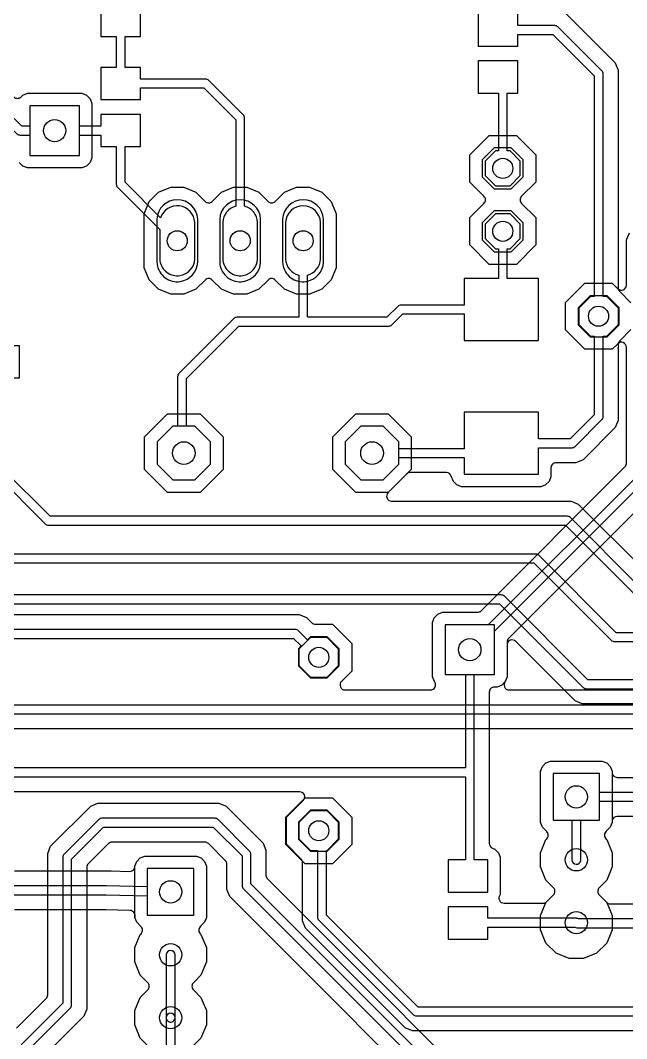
# Model space of a CAD drawing. Header units: millimetres. Extents: x 1 to 152, y 50 to 212.
# Drawn here: x 40.15 to 64.63, y 134.79 to 175.9 of the extents above; entities that cross this region are included whole.
import ezdxf

# ---------------------------------------------------------------- set-up
doc = ezdxf.new("R2010")
doc.units = ezdxf.units.MM

msp = doc.modelspace()

# ---------------------------------------------------------------- linework, layer by layer
at = {"layer": '16_copper'}
for points in [[(43.396, 176.548), (43.396, 175.248), (44.018, 175.248), (44.018, 174.002), (43.396, 174.002), (43.396, 172.703), (44.996, 172.703), (44.996, 173.175), (47.554, 173.175), (48.844, 171.884), (48.844, 168.396, 0.327921), (48.316, 167.746), (48.316, 166.264), (48.322, 166.195), (48.336, 166.127), (48.356, 166.06), (48.383, 165.996), (48.415, 165.935), (48.454, 165.877), (48.498, 165.824), (48.547, 165.775), (48.601, 165.731), (48.658, 165.692), (48.72, 165.659), (48.784, 165.633), (48.85, 165.613), (48.918, 165.599), (48.987, 165.592), (49.057, 165.592), (49.126, 165.599, 0.357806), (49.728, 166.264), (49.728, 167.746, 0.327921), (49.2, 168.396), (49.2, 171.958, 0.198912), (49.148, 172.084), (47.753, 173.478, 0.198912), (47.628, 173.53), (44.996, 173.53), (44.996, 174.002), (44.374, 174.002), (44.374, 175.248), (44.996, 175.248), (44.996, 176.548)], [(58.636, 176.162), (58.636, 174.862), (60.236, 174.862), (60.236, 175.334), (61.651, 175.334), (63.322, 173.662), (63.322, 164.757), (63.162, 164.757), (62.693, 164.288), (62.693, 163.626), (63.162, 163.157), (63.322, 163.157), (63.322, 159.98), (62.348, 159.006), (61.063, 159.006), (61.063, 160.078), (58.063, 160.078), (58.063, 158.61), (55.425, 158.61), (55.425, 158.88), (54.793, 159.512), (53.899, 159.512), (53.267, 158.88), (53.267, 157.985), (53.899, 157.353), (54.793, 157.353), (55.425, 157.985), (55.425, 158.255), (58.063, 158.255), (58.063, 157.578), (61.063, 157.578), (61.063, 158.65), (62.422, 158.65, 0.198912), (62.547, 158.702), (63.626, 159.781, 0.198912), (63.678, 159.906), (63.678, 163.157), (63.824, 163.157), (64.293, 163.626), (64.293, 164.288), (63.824, 164.757), (63.678, 164.757), (63.678, 173.736, 0.198912), (63.626, 173.862), (61.85, 175.637, 0.198912), (61.725, 175.689), (60.236, 175.689), (60.236, 176.162)], [(62.171, 176.179), (63.917, 174.432), (63.917, 174.432), (64.168, 174.182), (64.287, 173.893), (64.287, 165.097, 0.198912), (64.347, 164.953), (64.801, 164.499)], [(102.667, 133.678), (102.667, 143.51, 0.198912), (102.615, 143.636), (95.122, 151.129, 0.198912), (94.996, 151.181), (64.209, 151.181), (61.086, 154.304, 0.198912), (60.96, 154.356), (35.039, 154.356), (35.039, 164.478), (35.662, 164.478), (35.662, 165.778), (34.062, 165.778), (34.062, 164.478), (34.684, 164.478), (34.684, 154.356), (29.464, 154.356, 0.198912), (29.338, 154.304), (24.31, 149.276), (12.954, 149.276, 0.198912), (12.828, 149.224), (6.224, 142.62, 0.198912), (6.172, 142.494), (6.172, 87.757, 0.198912)], [(64.801, 163.415), (64.347, 162.961, 0.198912), (64.287, 162.817), (64.287, 159.75), (64.168, 159.46), (62.868, 158.16), (62.578, 158.041), (61.774, 158.041, 0.414214), (61.571, 157.837), (61.571, 157.477), (61.494, 157.29), (61.351, 157.147), (61.164, 157.07), (57.962, 157.07), (57.775, 157.147), (57.632, 157.29), (57.546, 157.498, 0.334588), (57.352, 157.645), (55.888, 157.645, 0.198912), (55.744, 157.586), (54.995, 156.836, 0.668179), (55.139, 156.489), (62.387, 156.489), (62.676, 156.37), (65.291, 153.755, 0.198912)], [(96.012, 153.086), (65.098, 153.086), (62.356, 155.828, 0.198912), (62.23, 155.88), (41.349, 155.88), (39.484, 157.744), (39.484, 161.468), (40.107, 161.468), (40.107, 162.768), (38.507, 162.768), (38.507, 161.468), (39.129, 161.468), (39.129, 157.671, 0.198912), (39.181, 157.545), (41.149, 155.576, 0.198912), (41.275, 155.524), (62.156, 155.524), (64.898, 152.782, 0.198912), (65.024, 152.73), (95.938, 152.73)], [(6.528, 87.831), (6.528, 142.42), (13.028, 148.92), (24.384, 148.92, 0.198912), (24.51, 148.972), (29.538, 154), (60.886, 154), (64.009, 150.877, 0.198912), (64.135, 150.825), (94.922, 150.825), (102.311, 143.436), (102.311, 133.604, 0.198912)], [(100, 131.519), (100, 143.002, 0.198912), (99.948, 143.128), (93.852, 149.224, 0.198912), (93.726, 149.276), (63.066, 149.276), (59.689, 152.653, 0.198912), (59.563, 152.705), (33.63, 152.705, 0.198912), (33.504, 152.653), (31.025, 150.174), (29.277, 150.174), (29.277, 148.174), (31.277, 148.174), (31.277, 149.923), (33.703, 152.349), (59.489, 152.349), (62.866, 148.972, 0.198912), (62.992, 148.92), (93.652, 148.92), (99.644, 142.928), (99.644, 131.445, 0.198912)], [(84.628, 148.311), (62.835, 148.311), (62.546, 148.43), (62.296, 148.681), (62.296, 148.681), (60.148, 150.829, 0.668179), (59.801, 150.685), (59.801, 149.394), (59.724, 149.207), (59.581, 149.064), (59.394, 148.987), (59.284, 148.987, 0.414214), (59.08, 148.784), (59.08, 142.67, 0.30335), (59.206, 142.483), (59.305, 142.442), (59.447, 142.299), (59.525, 142.112), (59.525, 140.61, 0.655966), (59.683, 140.259), (61.252, 140.259, 0.198912), (61.395, 140.318), (61.675, 140.598, 0.414214), (61.675, 140.885), (61.369, 141.191), (61.148, 141.723), (61.148, 142.299), (61.369, 142.832, 0.501026), (61.386, 143.164), (61.226, 143.324), (61.148, 143.511), (61.148, 145.592), (61.226, 145.779), (61.368, 145.922), (61.555, 145.999), (63.637, 145.999), (63.824, 145.922), (63.966, 145.779), (64.044, 145.592, 0.487144), (64.247, 145.339), (65.878, 145.339, 0.198912)], [(66.227, 144.729), (63.536, 144.729), (63.536, 145.491), (61.656, 145.491), (61.656, 143.612), (62.418, 143.612), (62.418, 142.011, 0.932021), (62.772, 141.986), (62.774, 142.011), (62.774, 143.612), (63.536, 143.612), (63.536, 144.374), (66.216, 144.374, 0.34587)], [(67.753, 133.698), (66.408, 135.043, 0.198912), (66.265, 135.103), (55.977, 135.103), (55.688, 135.222), (51.656, 139.254), (51.537, 139.543), (51.537, 141.911, 0.198912), (51.477, 142.055), (50.889, 142.643), (50.889, 143.727), (51.57, 144.408, 0.668179), (51.426, 144.755), (29.434, 144.755)], [(68.273, 134.544), (66.801, 136.016, 0.198912), (66.675, 136.068), (56.208, 136.068), (52.502, 139.774), (52.502, 142.385), (52.528, 142.385), (52.997, 142.854), (52.997, 143.516), (52.528, 143.985), (51.866, 143.985), (51.397, 143.516), (51.397, 142.854), (51.866, 142.385), (52.146, 142.385), (52.146, 139.7, 0.198912), (52.198, 139.574), (56.008, 135.764, 0.198912), (56.134, 135.712), (66.601, 135.712), (68.073, 134.24, 0.198912)], [(65.827, 143.764), (64.247, 143.764, 0.368322), (64.046, 143.593), (64.044, 143.561), (64.044, 143.511), (63.966, 143.324), (63.806, 143.163, 0.394561), (63.77, 142.888), (63.78, 142.877, 0.06874), (63.823, 142.832), (64.044, 142.299), (64.044, 141.723), (63.823, 141.191), (63.517, 140.885, 0.414214), (63.517, 140.598), (63.822, 140.293, 0.198912), (63.966, 140.233), (70.288, 140.233)], [(39.91, 141.564), (43.422, 141.564, 0.045598), (43.459, 141.568), (43.614, 141.564, 0.005852), (43.619, 141.564), (43.773, 141.564, 0.046796), (43.81, 141.56), (44.557, 141.542, 0.297273), (44.745, 141.66), (44.752, 141.673, 0.096392), (44.765, 141.757), (44.843, 141.944), (44.985, 142.086), (45.172, 142.164), (47.254, 142.164), (47.441, 142.086), (47.583, 141.944), (47.661, 141.757), (47.661, 139.675), (47.583, 139.488), (47.423, 139.328, 0.394621), (47.387, 139.053), (47.397, 139.041, 0.068769), (47.44, 138.996), (47.661, 138.464), (47.661, 137.888), (47.44, 137.356), (47.134, 137.05, 0.414214), (47.134, 136.762), (47.44, 136.456), (47.661, 135.924), (47.661, 135.348), (47.44, 134.816), (47.033, 134.409)], [(39.281, 140.599), (43.605, 140.599), (45.273, 140.56), (45.273, 139.776), (47.153, 139.776), (47.153, 141.656), (45.273, 141.656), (45.273, 140.916), (43.611, 140.955, 0.005849), (43.607, 140.955), (39.281, 140.955)], [(45.393, 134.409), (44.986, 134.816), (44.765, 135.348), (44.765, 135.924), (44.986, 136.456), (45.292, 136.762, 0.414214), (45.292, 137.05), (44.986, 137.356), (44.765, 137.888), (44.765, 138.464), (44.986, 138.996, 0.501089), (45.003, 139.328), (44.843, 139.488), (44.765, 139.675, 0.532962), (44.567, 139.967), (43.6, 139.99, 0.005852), (43.595, 139.99), (39.91, 139.99, 0.222879)]]:
    msp.add_lwpolyline(points, format="xyb", dxfattribs=at)
for points in [[(60.333, 169.633), (60.333, 170.219), (59.919, 170.632), (59.804, 170.632), (59.804, 172.962), (60.236, 172.962), (60.236, 174.262), (58.636, 174.262), (58.636, 172.962), (59.449, 172.962), (59.449, 170.632), (59.334, 170.632), (58.92, 170.219), (58.92, 169.633), (59.334, 169.22), (59.919, 169.22)], [(52.997, 149.854), (52.997, 150.516), (52.528, 150.985), (51.866, 150.985), (51.397, 150.516), (51.397, 149.854), (51.866, 149.385), (52.528, 149.385)]]:
    msp.add_lwpolyline(points, close=True, dxfattribs=at)
for points in [[(46.586, 165.599, 0.357806), (47.188, 166.264), (47.188, 167.746, 0.833713), (45.81, 167.929), (44.374, 169.365), (44.374, 170.803), (44.996, 170.803), (44.996, 172.103), (43.396, 172.103), (43.396, 171.628), (42.529, 171.628), (42.529, 172.45), (40.529, 172.45), (40.529, 170.45), (42.529, 170.45), (42.529, 171.272), (43.396, 171.272), (43.396, 170.803), (44.018, 170.803), (44.018, 169.291, 0.198912), (44.07, 169.165), (45.776, 167.46), (45.776, 166.264), (45.782, 166.195), (45.796, 166.127), (45.816, 166.06), (45.843, 165.996), (45.875, 165.935), (45.914, 165.877), (45.958, 165.824), (46.007, 165.775), (46.061, 165.731), (46.118, 165.692), (46.18, 165.659), (46.244, 165.633), (46.31, 165.613), (46.378, 165.599), (46.447, 165.592), (46.517, 165.592)], [(55.031, 163.559, 0.188292), (55.15, 163.61), (55.59, 164.05), (58.063, 164.05), (58.063, 162.978), (61.063, 162.978), (61.063, 165.478), (59.804, 165.478), (59.804, 166.68), (59.919, 166.68), (60.333, 167.093), (60.333, 167.679), (59.919, 168.092), (59.334, 168.092), (58.92, 167.679), (58.92, 167.093), (59.334, 166.68), (59.449, 166.68), (59.449, 165.478), (58.063, 165.478), (58.063, 164.406), (55.516, 164.406, 0.198912), (55.39, 164.354), (54.95, 163.914), (51.763, 163.914), (51.74, 163.937), (51.74, 165.614, 0.327921), (52.268, 166.264), (52.268, 167.746, 0.952079), (50.856, 167.746), (50.856, 166.264, 0.327921), (51.384, 165.614), (51.384, 163.914), (48.895, 163.914, 0.198912), (48.769, 163.862), (46.547, 161.639, 0.198912), (46.495, 161.514), (46.495, 159.512), (46.299, 159.512), (45.666, 158.88), (45.666, 157.985), (46.299, 157.353), (47.193, 157.353), (47.826, 157.985), (47.826, 158.88), (47.193, 159.512), (46.85, 159.512), (46.85, 161.44), (48.969, 163.558), (55.024, 163.558)], [(72.819, 138.746, 0.906347), (72.75, 140.152), (71.268, 140.152, 0.327921), (70.618, 139.624), (62.687, 139.624, 0.089116), (62.621, 139.647), (62.608, 139.648, 0.016713), (62.596, 139.649), (59.017, 139.649), (59.017, 140.111), (57.417, 140.111), (57.417, 138.811), (59.017, 138.811), (59.017, 139.294), (62.53, 139.294, 0.135326), (62.621, 139.268), (70.618, 139.268, 0.327921), (71.268, 138.74), (72.75, 138.74)], [(46.234, 135.459, 0.380283), (46.391, 135.636), (46.391, 138.176, 1), (46.035, 138.176), (46.035, 135.636), (46.038, 135.603), (46.048, 135.571), (46.063, 135.541), (46.083, 135.515), (46.108, 135.493), (46.136, 135.476), (46.168, 135.464), (46.201, 135.459)]]:
    msp.add_lwpolyline(points, format="xyb", close=True, dxfattribs=at)
msp.add_lwpolyline([(29.591, 145.364), (58.115, 145.364), (58.115, 142.011), (57.417, 142.011), (57.417, 140.711), (59.017, 140.711), (59.017, 142.011), (58.471, 142.011), (58.471, 149.495), (59.293, 149.495), (59.293, 151.495), (57.293, 151.495), (57.293, 149.495), (58.115, 149.495), (58.115, 145.72), (29.665, 145.72)], dxfattribs=at)
at = {"layer": '1_copper'}
for points in [[(42.529, 172.45), (40.529, 172.45), (40.529, 171.628), (40.206, 171.628), (37.972, 173.862, 0.198912), (37.846, 173.914), (35.218, 173.914), (35.218, 174.705, 0.95729), (33.362, 174.705), (33.362, 172.767, 0.95729), (35.218, 172.767), (35.218, 173.558), (37.772, 173.558), (40.006, 171.324, 0.198912), (40.132, 171.272), (40.529, 171.272), (40.529, 170.45), (42.529, 170.45)], [(59.293, 151.244), (65.531, 157.481, 0.198912), (65.583, 157.607), (65.583, 166.804), (68.071, 169.292, 0.198912), (68.123, 169.418), (68.123, 173.258), (68.74, 173.258), (68.74, 174.849), (67.15, 174.849), (67.15, 173.258), (67.767, 173.258), (67.767, 169.492), (65.279, 167.004, 0.198912), (65.227, 166.878), (65.227, 157.681), (59.042, 151.495), (57.293, 151.495), (57.293, 149.495), (59.293, 149.495)], [(59.074, 166.052), (58.292, 166.833), (58.292, 167.939), (58.866, 168.512, 0.414214), (58.866, 168.8), (58.292, 169.373), (58.292, 170.479), (59.074, 171.26), (60.179, 171.26), (60.961, 170.479), (60.961, 169.373), (60.387, 168.8, 0.414214), (60.387, 168.512), (60.961, 167.939), (60.961, 166.833), (60.179, 166.052)], [(46.217, 164.844), (45.726, 165.047), (45.351, 165.423), (45.148, 165.913), (45.148, 168.097), (45.351, 168.587), (45.726, 168.963), (46.217, 169.166), (46.747, 169.166), (47.238, 168.963), (47.608, 168.592, 0.414214), (47.896, 168.592), (48.266, 168.963), (48.757, 169.166), (49.287, 169.166), (49.778, 168.963), (50.148, 168.592, 0.414214), (50.436, 168.592), (50.806, 168.963), (51.297, 169.166), (51.827, 169.166), (52.318, 168.963), (52.693, 168.587), (52.896, 168.097), (52.896, 165.913), (52.693, 165.423), (52.318, 165.047), (51.827, 164.844), (51.297, 164.844), (50.806, 165.047), (50.436, 165.418, 0.414214), (50.148, 165.418), (49.778, 165.047), (49.287, 164.844), (48.757, 164.844), (48.266, 165.047), (47.896, 165.418, 0.414214), (47.608, 165.418), (47.238, 165.047), (46.747, 164.844)], [(46.603, 165.36, 0.357807), (47.308, 166.138), (47.308, 167.872, 0.952081), (45.656, 167.872), (45.656, 166.138), (45.664, 166.057), (45.679, 165.978), (45.703, 165.9), (45.734, 165.825), (45.772, 165.753), (45.817, 165.686), (45.869, 165.623), (45.926, 165.566), (45.989, 165.514), (46.057, 165.469), (46.128, 165.431), (46.203, 165.4), (46.281, 165.376), (46.361, 165.36), (46.441, 165.352), (46.523, 165.352)], [(49.143, 165.36, 0.357807), (49.848, 166.138), (49.848, 167.872, 0.952081), (48.196, 167.872), (48.196, 166.138), (48.204, 166.057), (48.219, 165.978), (48.243, 165.9), (48.274, 165.825), (48.312, 165.753), (48.357, 165.686), (48.409, 165.623), (48.466, 165.566), (48.529, 165.514), (48.597, 165.469), (48.668, 165.431), (48.743, 165.4), (48.821, 165.376), (48.901, 165.36), (48.981, 165.352), (49.063, 165.352)], [(51.683, 165.36, 0.357807), (52.388, 166.138), (52.388, 167.872, 0.952081), (50.736, 167.872), (50.736, 166.138), (50.744, 166.057), (50.759, 165.978), (50.783, 165.9), (50.814, 165.825), (50.852, 165.753), (50.897, 165.686), (50.949, 165.623), (51.006, 165.566), (51.069, 165.514), (51.137, 165.469), (51.208, 165.431), (51.283, 165.4), (51.361, 165.376), (51.441, 165.36), (51.521, 165.352), (51.603, 165.352)], [(62.308, 138.024), (61.776, 138.244), (61.369, 138.651), (61.148, 139.183), (61.148, 139.759), (61.369, 140.292), (61.675, 140.598, 0.414214), (61.675, 140.885), (61.369, 141.191), (61.148, 141.723), (61.148, 142.299), (61.369, 142.832, 0.501089), (61.386, 143.164), (61.226, 143.324), (61.148, 143.511), (61.148, 145.592), (61.226, 145.779), (61.368, 145.922), (61.555, 145.999), (63.637, 145.999), (63.824, 145.922), (63.966, 145.779), (64.044, 145.592), (64.044, 143.511), (63.966, 143.324), (63.806, 143.163, 0.499494), (63.823, 142.832), (64.044, 142.299), (64.044, 141.723), (63.823, 141.191), (63.517, 140.885, 0.414214), (63.517, 140.598), (63.823, 140.292), (64.044, 139.759), (64.044, 139.183), (63.823, 138.651), (63.416, 138.244), (62.884, 138.024)]]:
    msp.add_lwpolyline(points, format="xyb", close=True, dxfattribs=at)
for points in [[(39.884, 172.811, 0.41422), (40.172, 172.811), (40.241, 172.881), (40.428, 172.958), (42.63, 172.958), (42.817, 172.881), (42.96, 172.738), (43.037, 172.551), (43.037, 170.349), (42.96, 170.162), (42.817, 170.019), (42.63, 169.942), (40.428, 169.942), (40.241, 170.019), (40.098, 170.162)], [(17.301, 151.917), (51.409, 151.917), (51.698, 151.798), (51.917, 151.579, 0.198912), (52.06, 151.519), (52.75, 151.519), (53.531, 150.738), (53.531, 149.632), (53.115, 149.216, 0.668179), (53.259, 148.869), (56.71, 148.869, 0.069441), (56.771, 148.88), (56.779, 148.882, 0.222878), (56.901, 149.004), (56.903, 149.013, 0.238256), (56.863, 149.206), (56.785, 149.394), (56.785, 151.596), (56.862, 151.783), (57.005, 151.926), (57.192, 152.003), (58.603, 152.003, 0.198912), (58.747, 152.063), (64.558, 157.874, 0.198912), (64.618, 158.017), (64.618, 162.704, 0.668179), (64.271, 162.848), (64.046, 162.623), (62.94, 162.623), (62.159, 163.404), (62.159, 164.51), (62.94, 165.291), (64.046, 165.291), (64.271, 165.066, 0.668179), (64.618, 165.21), (64.618, 167.035), (64.737, 167.324)], [(33.221, 147.904), (73.406, 147.904, 0.198912), (73.532, 147.956), (78.231, 152.655, 0.198912), (78.283, 152.781), (78.283, 154.435, 0.346554), (79.033, 155.305), (79.033, 157.242, 0.95729), (77.177, 157.242), (77.177, 155.305, 0.346554), (77.927, 154.435), (77.927, 152.855), (73.332, 148.26), (33.147, 148.26, 0.198912)], [(66.073, 157.161), (59.861, 150.949, 0.198912), (59.801, 150.805), (59.801, 149.394), (59.723, 149.205, 0.642088), (59.876, 148.869), (72.996, 148.869, 0.198912)], [(16.891, 150.952), (51.178, 150.952), (51.487, 150.644), (51.371, 150.527), (51.371, 149.843), (51.855, 149.359), (52.539, 149.359), (53.023, 149.843), (53.023, 150.527), (52.539, 151.011), (51.855, 151.011), (51.738, 150.895), (51.378, 151.256, 0.198912), (51.252, 151.308), (16.965, 151.308)], [(73.563, 147.295), (33.557, 147.295, 0.198912)], [(39.992, 135.213), (41.19, 136.411, 0.198912), (41.25, 136.554), (41.25, 142.27), (41.369, 142.559), (42.988, 144.178), (43.277, 144.297), (48.163, 144.297), (48.452, 144.178), (49.944, 142.686), (50.063, 142.397), (50.063, 141.38, 0.198912), (50.123, 141.237), (61.232, 130.127, 0.854087)], [(62.431, 128.067), (49.454, 141.044), (49.454, 142.24, 0.198912), (49.402, 142.366), (48.132, 143.636, 0.198912), (48.006, 143.688), (43.434, 143.688, 0.198912), (43.308, 143.636), (41.911, 142.239, 0.198912), (41.859, 142.113), (41.859, 136.218), (40.185, 134.544)], [(40.385, 134.24), (42.163, 136.018, 0.198912), (42.215, 136.144), (42.215, 142.039), (43.508, 143.332), (47.932, 143.332), (49.098, 142.166), (49.098, 140.97, 0.198912), (49.15, 140.844), (62.231, 127.763, 0.198912)], [(58.839, 130.293), (48.608, 140.524), (48.489, 140.813), (48.489, 141.83, 0.198912), (48.429, 141.973), (47.739, 142.663, 0.198912), (47.596, 142.723), (43.844, 142.723, 0.198912), (43.701, 142.663), (42.884, 141.846, 0.198912), (42.824, 141.703), (42.824, 135.987), (42.705, 135.698), (40.705, 133.698)], [(45.366, 134.435), (44.986, 134.816), (44.765, 135.348), (44.765, 135.924), (44.986, 136.456), (45.292, 136.762, 0.414214), (45.292, 137.05), (44.986, 137.356), (44.765, 137.888), (44.765, 138.464), (44.986, 138.996, 0.501089), (45.003, 139.328), (44.843, 139.488), (44.765, 139.675), (44.765, 141.757), (44.843, 141.944), (44.985, 142.086), (45.172, 142.164), (47.254, 142.164), (47.441, 142.086), (47.583, 141.944), (47.661, 141.757), (47.661, 139.675), (47.583, 139.488), (47.423, 139.328, 0.394621), (47.387, 139.053), (47.397, 139.041, 0.068769), (47.44, 138.996), (47.661, 138.464), (47.661, 137.888), (47.44, 137.356), (47.134, 137.05, 0.414214), (47.134, 136.762), (47.44, 136.456), (47.661, 135.924), (47.661, 135.348), (47.44, 134.816), (47.06, 134.435, 0.198912)], [(46.391, 132.954), (46.391, 135.636, 1), (46.035, 135.636), (46.035, 133.028)]]:
    msp.add_lwpolyline(points, format="xyb", dxfattribs=at)
for points in [[(60.453, 169.584), (60.453, 170.268), (59.969, 170.752), (59.284, 170.752), (58.8, 170.268), (58.8, 169.584), (59.284, 169.1), (59.969, 169.1)], [(60.453, 167.044), (60.453, 167.728), (59.969, 168.212), (59.284, 168.212), (58.8, 167.728), (58.8, 167.044), (59.284, 166.56), (59.969, 166.56)], [(64.319, 163.615), (64.319, 164.299), (63.835, 164.783), (63.151, 164.783), (62.667, 164.299), (62.667, 163.615), (63.151, 163.131), (63.835, 163.131)], [(46.088, 156.845), (45.159, 157.775), (45.159, 159.09), (46.088, 160.02), (47.404, 160.02), (48.333, 159.09), (48.333, 157.775), (47.404, 156.845)], [(53.688, 156.845), (52.759, 157.775), (52.759, 159.09), (53.688, 160.02), (55.004, 160.02), (55.933, 159.09), (55.933, 157.775), (55.004, 156.845)], [(47.826, 157.985), (47.826, 158.88), (47.193, 159.512), (46.299, 159.512), (45.666, 158.88), (45.666, 157.985), (46.299, 157.353), (47.193, 157.353)], [(55.425, 157.985), (55.425, 158.88), (54.793, 159.512), (53.899, 159.512), (53.267, 158.88), (53.267, 157.985), (53.899, 157.353), (54.793, 157.353)], [(63.536, 145.491), (61.656, 145.491), (61.656, 143.612), (63.536, 143.612)], [(51.644, 141.851), (50.863, 142.632), (50.863, 143.738), (51.644, 144.519), (52.75, 144.519), (53.531, 143.738), (53.531, 142.632), (52.75, 141.851)], [(53.023, 142.843), (53.023, 143.527), (52.539, 144.011), (51.855, 144.011), (51.371, 143.527), (51.371, 142.843), (51.855, 142.359), (52.539, 142.359)], [(47.153, 141.656), (45.273, 141.656), (45.273, 139.776), (47.153, 139.776)]]:
    msp.add_lwpolyline(points, close=True, dxfattribs=at)
at = {"layer": 'drills_PTH'}
for centre, radius in [((59.627, 169.926), 0.406), ((59.627, 167.386), 0.406), ((46.482, 167.005), 0.406), ((49.022, 167.005), 0.406), ((51.562, 167.005), 0.406), ((63.493, 163.957), 0.406), ((46.746, 158.433), 0.457), ((54.346, 158.433), 0.457), ((52.197, 150.185), 0.406), ((62.596, 144.551), 0.45), ((52.197, 143.185), 0.406), ((62.596, 142.011), 0.45), ((46.213, 140.716), 0.45), ((62.596, 139.471), 0.45), ((46.213, 138.176), 0.45), ((46.213, 135.636), 0.45)]:
    msp.add_circle(centre, radius, dxfattribs=at)
at = {"layer": 'drills_via_1_16'}
for centre in [(41.529, 171.45), (58.293, 150.495)]:
    msp.add_circle(centre, 0.45, dxfattribs=at)

doc.saveas('drawing.dxf')
